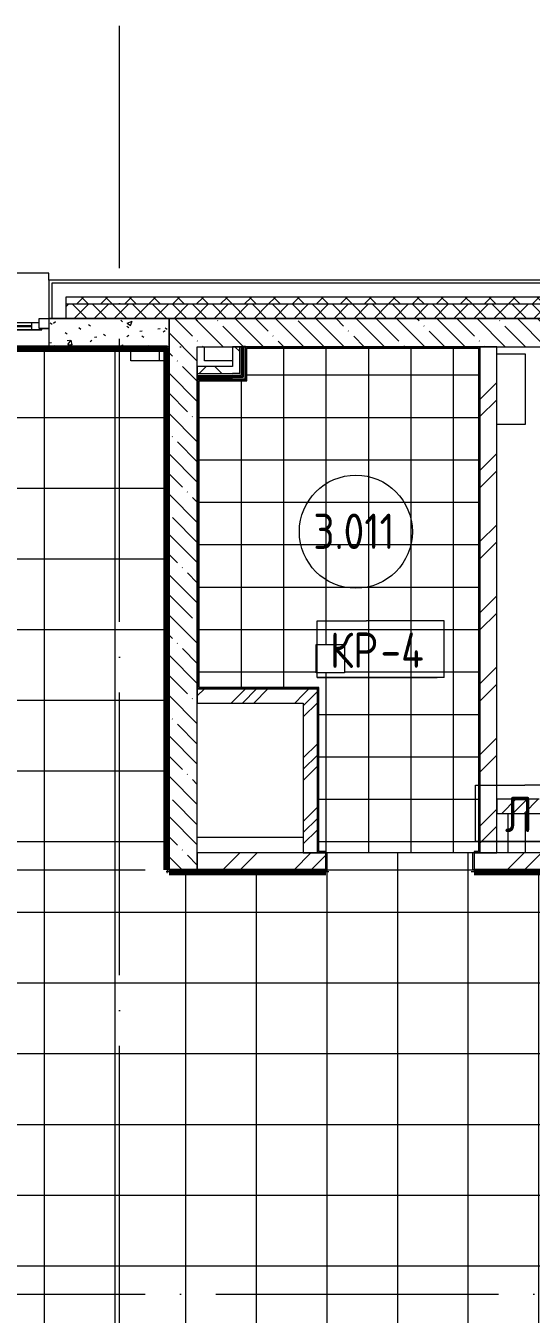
# Model space of a CAD drawing. Header units: millimetres. Extents: x 97 to 215964, y -4577 to 60645.
# Drawn here: x 71384 to 74961, y 51533 to 60645 of the extents above; entities that cross this region are included whole.
import ezdxf

# ---------------------------------------------------------------- set-up
doc = ezdxf.new("R2010")
doc.units = ezdxf.units.MM
doc.linetypes.add('ADSK_Линия сетки', pattern=[2500, 2000, -250, 0, -250])
for name, color, linetype, lineweight in [('A-AREA-____-IDEN', 2, 'Continuous', 20), ('A-FLOR-____-IDEN', 11, 'Continuous', 20), ('A-FLOR-____-OTLN', 192, 'Continuous', 9), ('A-FLOR-____-PATT', 8, 'Continuous', 9), ('A-GLAZ-____-MCUT', 151, 'Continuous', 9), ('A-GLAZ-____-OTLN', 151, 'Continuous', 9), ('A-WALL-____-MCUT', 113, 'Continuous', 9), ('A-WALL-____-PATT', 111, 'Continuous', 9), ('A-WALL-FNSH-MCUT', 113, 'Continuous', 9), ('I-WALL-____-OTLN', 2, 'Continuous', 9), ('S-COLS-____-MCUT', 52, 'Continuous', 9), ('S-COLS-____-OTLN', 52, 'Continuous', 9), ('S-GRID-____-OTLN', 1, 'Continuous', 9)]:
    doc.layers.add(name, color=color, linetype=linetype, lineweight=lineweight)
doc.styles.add('GOST Common', font='GOST_Common.ttf', dxfattribs={"width": 0.9, "height": 250})
pattern_1 = [(45, (0, 0), (-224.5064, 224.5064), []), (45, (79.38, 0), (0, 449.0128), []), (45, (-79.38, 0), (0, 449.0128), [])]
pattern_2 = [(45, (0, 0), (-251.4472, 251.4472), []), (45, (0, 381), (-251.4472, 251.4472), [])]
pattern_3 = [(135, (0, 0), (-142.5612, -142.5612), []), (135, (142.56, 0), (-142.5612, -142.5612), [252.016, -50.403, 3.353, -47.05])]
pattern_4 = [(45, (0, 0), (-141.42136, 141.42136), []), (135, (0, 0), (-141.42136, -141.42136), [])]

# ---------------------------------------------------------------- blocks, each defined once
blk = doc.blocks.new('Окно_СКБ_2Ст1 - Окно_СКБ_2Ст_2800_ОК12-29019270-О_АИ_ПП_8_400_Целиком')
at = {"layer": 'A-GLAZ-____-MCUT', "color": 90}
for p, q in [((-1400, -195), (-1400, -125)), ((-1400, -125), (-1330, -125)), ((-1330, -125), (-1330, -195)), ((500, -195), (500, -125)), ((500, -125), (570, -125)), ((570, -125), (570, -195)), ((1330, -155), (570, -155)), ((570, -155), (570, -195)), ((620, -205), (620, -155)), ((1280, -205), (1280, -155)), ((1330, -195), (1330, -125)), ((1330, -125), (1400, -125)), ((1330, -195), (1330, -155)), ((1400, -125), (1400, -195)), ((-1330, -195), (-1400, -195)), ((570, -195), (500, -195)), ((570, -195), (550, -195)), ((550, -195), (550, -205)), ((550, -205), (1350, -205)), ((1350, -205), (550, -205)), ((1400, -195), (1330, -195)), ((1350, -195), (1330, -195)), ((1350, -205), (1350, -195))]:
    blk.add_line(p, q, dxfattribs=at)
at = {"layer": 'A-GLAZ-____-MCUT', "color": 10, "lineweight": 5}
for p, q in [((500, -155), (-1330, -155)), ((500, -165), (-1330, -165)), ((620, -175), (1280, -175)), ((1280, -185), (620, -185))]:
    blk.add_line(p, q, dxfattribs=at)
at = {"layer": 'A-GLAZ-____-OTLN', "color": 10, "lineweight": 5}
for p, q in [((-1400, -195), (550, -195)), ((1350, -195), (1400, -195))]:
    blk.add_line(p, q, dxfattribs=at)
blk = doc.blocks.new('WNW_Отлив1 - Отлив_металлический 2-28596384-О_АИ_ПП_8_400_Целиком')
at = {"layer": 'A-GLAZ-____-OTLN', "color": 10, "lineweight": 5}
for p, q in [((1400, 320), (-1400, 320)), ((-1400, 320), (-1400, 270)), ((1400, 270), (1400, 320))]:
    blk.add_line(p, q, dxfattribs=at)
blk = doc.blocks.new('0083_СОШ675_АР_R22_rvt-1-О_АИ_ПП_8_400_Целиком')
at = {"layer": 'A-WALL-____-PATT', "lineweight": 5}
h = blk.add_hatch(dxfattribs=at)
h.set_pattern_fill('FP_9', color=10, style=0, pattern_type=2)
h.set_pattern_definition([(135, (0, 0), (-84.85281, -84.85281), []), (225, (0, 0), (84.85281, -84.85281), [])])
h.paths.add_polyline_path([(69260, 58675), (69260, 58725), (63140.2, 58725), (63140.2, 58675), (68654.6, 58675)])
h.paths.add_polyline_path([(61700.2, 58675), (61700.2, 58725), (61290, 58725), (61290, 58675), (61422.4, 58675)])
h.paths.add_polyline_path([(60150, 58675), (60150, 58725), (52970.2, 58725), (52970.2, 58675), (59850.2, 58675)])
h.paths.add_polyline_path([(49930.2, 58675), (49930.2, 58725), (48670.2, 58725), (48670.2, 58675), (49788.2, 58675)])
h.paths.add_polyline_path([(51070.2, 58675), (51480.2, 58675), (51480.2, 58725), (51070.2, 58725)])
h.paths.add_polyline_path([(44320.2, 58675), (45630.2, 58675), (45630.2, 58725), (44320.2, 58725)])
h.paths.add_polyline_path([(41280.2, 58675), (41280.2, 58725), (39970.2, 58725), (39970.2, 58675), (40983.8, 58675)])
h.paths.add_polyline_path([(36930, 58675), (36930, 58725), (35620.2, 58725), (35620.2, 58675), (36581.7, 58675)])
h.paths.add_polyline_path([(38468.3, 58675), (38480.2, 58675), (38480.2, 58725), (38070, 58725), (38070, 58675)])
h.paths.add_polyline_path([(32179.5, 58675), (32580.2, 58675), (32580.2, 58725), (31270, 58725), (31270, 58675), (31550.6, 58675)])
h.paths.add_polyline_path([(28230, 58675), (28230, 58725), (24015, 58725), (24015, 58675), (27148.5, 58675)])
h.paths.add_polyline_path([(22025, 58675), (22525, 58675), (22525, 58725), (22025, 58725)])
h.paths.add_polyline_path([(20885, 58675), (20885, 58725), (12870, 58725), (12870, 58675), (20859.7, 58675)])
h.paths.add_polyline_path([(9539.8, 58675), (9830, 58675), (9830, 58725), (8870, 58725), (8870, 58675), (8911, 58675)])
h.paths.add_polyline_path([(7430, 58675), (7430, 58725), (-350, 58725), (-350, 58675), (7024.3, 58675)])
h = blk.add_hatch(dxfattribs=at)
h.set_pattern_fill('FP_16', color=10, style=0, pattern_type=2)
h.set_pattern_definition([(45, (0, 0), (-70.71068, 70.71068), []), (135, (0, 0), (-70.71068, -70.71068), [])])
h.paths.add_polyline_path([(69260, 58575), (69260, 58675), (63140.2, 58675), (63140.2, 58575), (69050, 58575)])
h.paths.add_polyline_path([(61290, 58575), (61700.2, 58575), (61700.2, 58675), (61290, 58675)])
h.paths.add_polyline_path([(59250, 58575), (60150, 58575), (60150, 58675), (52970.2, 58675), (52970.2, 58575), (58850, 58575)])
h.paths.add_polyline_path([(51480.2, 58575), (51480.2, 58675), (51070.2, 58675), (51070.2, 58575)])
h.paths.add_polyline_path([(49650, 58575), (49650, 58575), (49930.2, 58575), (49930.2, 58675), (48670.2, 58675), (48670.2, 58575), (49159.3, 58575)])
h.paths.add_polyline_path([(45350, 58575), (45350, 58575), (45630.2, 58575), (45630.2, 58675), (44320.2, 58675), (44320.2, 58575), (44757.1, 58575)])
h.paths.add_polyline_path([(41250, 58575), (41280.2, 58575), (41280.2, 58675), (39970.2, 58675), (39970.2, 58575), (40983.8, 58575)])
h.paths.add_polyline_path([(38468.3, 58575), (38480.2, 58575), (38480.2, 58675), (38070, 58675), (38070, 58575)])
h.paths.add_polyline_path([(36930, 58575), (36930, 58675), (35620.2, 58675), (35620.2, 58575), (36581.7, 58575)])
h.paths.add_polyline_path([(31725, 58575), (32580.2, 58575), (32580.2, 58675), (31270, 58675), (31270, 58575), (31550.6, 58575)])
h.paths.add_polyline_path([(27075, 58575), (28230, 58575), (28230, 58675), (24015, 58675), (24015, 58575), (25890.7, 58575)])
h.paths.add_polyline_path([(22525, 58575), (22525, 58675), (22025, 58675), (22025, 58575), (22431.9, 58575)])
h.paths.add_polyline_path([(20859.7, 58575), (20885, 58575), (20885, 58675), (12870, 58675), (12870, 58575), (19601.9, 58575)])
h.paths.add_polyline_path([(8870, 58575), (9830, 58575), (9830, 58675), (8870, 58675)])
h.paths.add_polyline_path([(7024.3, 58575), (7430, 58575), (7430, 58675), (-300, 58675), (-300, 58575), (4508.8, 58575)])
h = blk.add_hatch(dxfattribs=at)
h.set_pattern_fill('FP_69', color=10, style=0, pattern_type=2)
h.set_pattern_definition([(50, (0, 0), (364.368, -31.8783), [38.1, -419.1]), (355, (0, 0), (-70.4859, 382.1133), [30.48, -335.28]), (100.451, (30.36, -2.66), (293.885, 350.2334), [32.38, -356.18]), (46.184, (0, 101.6), (542.1585, -84.0858), [57.15, -628.65]), (96.636, (45.2, 94.6), (474.805, 494.8554), [48.57, -534.27]), (351.184, (0, 101.6), (474.81, 494.85), [45.72, -502.92]), (21, (50.8, 76.2), (303.2285, -204.5305), [38.1, -419.1]), (326, (50.8, 76.2), (123.604, 368.376), [30.48, -335.28]), (71.451, (76.07, 59.16), (426.8341, 163.8427), [32.38, -356.18]), (37.5, (0, 0), (6.17665, 169.11015), [16.764, -314.452, 16.764, -323.596, -336.55]), (37.5, (0, 0), (6.17665, 169.11015), [-671.576, 16.764, -319.786]), (7.5, (0, 0), (133.6389, 200.3615), [16.764, -177.292, 16.764, -306.832, -128.27]), (7.5, (0, 0), (133.6389, 200.3615), [-517.652, 16.764, -111.506]), (327.5, (-113.28, 0), (271.18182, -11.45836), [16.764, -110.236, 16.764, -379.476, -525.78]), (327.5, (-113.28, 0), (271.18182, -11.45836), [-523.24, 16.764, -509.016]), (317.5, (-164.08, 0), (296.2585, 50.85285), [16.764, -148.336, 16.764, -246.38, -373.38]), (317.5, (-164.08, 0), (296.2585, 50.85285), [-428.244, 16.764, -356.616])])
h.paths.add_polyline_path([(13600, 58375), (13600, 58575), (12750, 58575), (12750, 58375), (13313.1, 58375)])
h.paths.add_polyline_path([(9539.8, 58375), (9950, 58375), (9950, 58575), (9100, 58575), (9100, 58375)])
h = blk.add_hatch(dxfattribs=at)
h.set_pattern_fill('FP_8', color=10, style=0, pattern_type=2)
h.set_pattern_definition(pattern_3)
h.paths.add_polyline_path([(13600, 54675), (13800, 54675), (13800, 58575), (13600, 58575), (13600, 54838.6)])
h = blk.add_hatch(dxfattribs=at)
h.set_pattern_fill('FP_8', color=10, style=0, pattern_type=2)
h.set_pattern_definition(pattern_3)
h.paths.add_polyline_path([(22117.4, 58375), (22645, 58375), (22645, 58575), (21905, 58575), (21905, 58375)])
h.paths.add_polyline_path([(21005, 58375), (21005, 58575), (13800, 58575), (13800, 58375), (20859.7, 58375)])
h = blk.add_hatch(dxfattribs=at)
h.set_pattern_fill('FP_17', color=252, style=0, pattern_type=2)
h.set_pattern_definition(pattern_4)
h.paths.add_polyline_path([(14099.9, 58185), (14099.9, 58375), (14049.9, 58375), (14049.9, 58185)])
h = blk.add_hatch(dxfattribs=at)
h.set_pattern_fill('FP_7', color=10, style=0, pattern_type=2)
h.set_pattern_definition(pattern_2)
h.paths.add_polyline_path([(15800, 54795), (15920, 54795), (15920, 58375), (15800, 58375), (15800, 54838.6)])
h = blk.add_hatch(dxfattribs=at)
h.set_pattern_fill('FP_17', color=252, style=0, pattern_type=2)
h.set_pattern_definition(pattern_4)
h.paths.add_polyline_path([(13800, 58185), (14049.9, 58185), (14049.9, 58235), (13800, 58235)])
h = blk.add_hatch(dxfattribs=at)
h.set_pattern_fill('FP_11', color=10, style=0, pattern_type=2)
h.set_pattern_definition(pattern_1)
h.paths.add_polyline_path([(14550, 55855), (14550, 55955), (13800, 55955), (13800, 55855)])
h = blk.add_hatch(dxfattribs=at)
h.set_pattern_fill('FP_11', color=10, style=0, pattern_type=2)
h.set_pattern_definition(pattern_1)
h.paths.add_polyline_path([(14570.9, 54795), (14650, 54795), (14650, 55950), (14645, 55950), (14645, 55955), (14550, 55955), (14550, 54795)])
h = blk.add_hatch(dxfattribs=at)
h.set_pattern_fill('FP_11', color=10, style=0, pattern_type=2)
h.set_pattern_definition(pattern_1)
h.paths.add_polyline_path([(20350, 55075), (21080, 55075), (21080, 55170), (21075, 55170), (21075, 55175), (18450, 55175), (18450, 55075), (19601.9, 55075)])
h.paths.add_polyline_path([(15920, 55075), (17950, 55075), (17950, 55175), (15920, 55175)])
h = blk.add_hatch(dxfattribs=at)
h.set_pattern_fill('FP_7', color=10, style=0, pattern_type=2)
h.set_pattern_definition(pattern_2)
h.paths.add_polyline_path([(22280, 54675), (22280, 54795), (17950, 54795), (17950, 54675), (22117.4, 54675)])
h.paths.add_polyline_path([(15760, 54675), (17550, 54675), (17550, 54795), (15760, 54795)])
h.paths.add_polyline_path([(13800, 54675), (14710, 54675), (14710, 54795), (13800, 54795)])
at = {"layer": 'A-FLOR-____-OTLN', "color": 90}
for p, q in [((13529.8, 58360), (13529.8, 58274.8)), ((13850, 58274.8), (13850, 58374.8)), ((13850, 58374.8), (14049.9, 58374.8)), ((15920, 58325), (16120, 58325)), ((16120, 58325), (16120, 57825)), ((14049.9, 58274.8), (13850, 58274.8)), ((16120, 57825), (15920, 57825)), ((16000, 54795), (16000, 55074.9)), ((16000, 55074.9), (16120, 55074.9)), ((16120, 55074.9), (16120, 54795)), ((14550, 54905), (13800, 54905))]:
    blk.add_line(p, q, dxfattribs=at)
at = {"layer": 'A-WALL-____-MCUT', "color": 10, "lineweight": 5}
for p, q in [((12770, 58825), (12770, 58575)), ((20985, 58825), (12770, 58825)), ((12870, 58725), (12870, 58675)), ((20885, 58725), (12870, 58725)), ((12870, 58675), (12870, 58575)), ((20885, 58675), (12870, 58675)), ((14112.4, 58172.5), (14112.4, 58375)), ((13800, 58172.5), (14049.9, 58172.5)), ((14099.9, 58172.5), (14049.9, 58172.5)), ((14112.4, 58172.5), (14099.9, 58172.5))]:
    blk.add_line(p, q, dxfattribs=at)
at = {"layer": 'A-WALL-____-MCUT', "color": 50, "lineweight": 13}
for p, q in [((12750, 58575), (12770, 58575)), ((12750, 58575), (12750, 58375)), ((12770, 58575), (12750, 58575)), ((12770, 58575), (12870, 58575)), ((12870, 58575), (12770, 58575)), ((12870, 58575), (13600, 58575)), ((13600, 58575), (12870, 58575)), ((13600, 58575), (13600, 54675)), ((13800, 58575), (13600, 58575)), ((13600, 58375), (13600, 58575)), ((13800, 58575), (20885, 58575)), ((20885, 58575), (13800, 58575)), ((12750, 58375), (13600, 58375)), ((13800, 58375), (21005, 58375)), ((13800, 54675), (13800, 58375)), ((14049.9, 58375), (14049.9, 58235)), ((14099.9, 58375), (14049.9, 58375)), ((14099.9, 58185), (14099.9, 58375)), ((15800, 58375), (15800, 54795)), ((15920, 58375), (15800, 58375)), ((15920, 54795), (15920, 58375)), ((14049.9, 58235), (13800, 58235)), ((13800, 58235), (13800, 58185)), ((13800, 58185), (14049.9, 58185)), ((14099.9, 58185), (14049.9, 58185)), ((14550, 55955), (13800, 55955)), ((13800, 55955), (13800, 55855)), ((14645, 55955), (14550, 55955)), ((14650, 54795), (14650, 55950)), ((13800, 55855), (14550, 55855)), ((14550, 55855), (14550, 54795)), ((16220, 55175), (15920, 55175)), ((15920, 55175), (15920, 55075)), ((15920, 55075), (17950, 55075)), ((14710, 54795), (13800, 54795)), ((13800, 54795), (13800, 54675)), ((14550, 54795), (14650, 54795)), ((14710, 54675), (14710, 54795)), ((17550, 54795), (15760, 54795)), ((15760, 54795), (15760, 54675)), ((15800, 54795), (15920, 54795)), ((13600, 54675), (13800, 54675)), ((13800, 54675), (14710, 54675)), ((15760, 54675), (17550, 54675))]:
    blk.add_line(p, q, dxfattribs=at)
at = {"layer": 'A-WALL-____-MCUT', "color": 90}
blk.add_line((13600, 58575), (13800, 58575), dxfattribs=at)
at = {"layer": 'A-WALL-____-MCUT', "color": 130, "lineweight": 25}
for p, q in [((14139.9, 58375), (14124.9, 58375)), ((14124.9, 58160), (14124.9, 58375)), ((14139.9, 58150), (14139.9, 58375)), ((13800, 58160), (13800, 58145)), ((13800, 58160), (14049.9, 58160)), ((13800, 58145), (14049.9, 58145)), ((14112.4, 58160), (14049.9, 58160)), ((14049.9, 58145), (14099.9, 58145)), ((14099.9, 58145), (14112.4, 58145)), ((14124.9, 58160), (14112.4, 58160)), ((14112.4, 58145), (14124.9, 58145)), ((14124.9, 58145), (14134.9, 58145))]:
    blk.add_line(p, q, dxfattribs=at)
at = {"layer": 'A-WALL-FNSH-MCUT', "color": 90}
for p, q in [((21005, 58845), (12750, 58845)), ((12750, 58845), (12750, 58575)), ((14112.4, 58375), (14099.9, 58375)), ((14124.9, 58375), (14112.4, 58375)), ((13800, 58185), (13800, 58172.5)), ((13800, 58172.5), (13800, 58160))]:
    blk.add_line(p, q, dxfattribs=at)
at = {"layer": 'I-WALL-____-OTLN', "color": 90}
blk.add_line((12750, 58375), (9950, 58375), dxfattribs=at)
at = {"layer": 'A-GLAZ-____-OTLN', "color": 90, "lineweight": 9}
for name, p in [('WNW_Отлив1 - Отлив_металлический 2-28596384-О_АИ_ПП_8_400_Целиком', (11350, 58575)), ('Окно_СКБ_2Ст1 - Окно_СКБ_2Ст_2800_ОК12-29019270-О_АИ_ПП_8_400_Целиком', (11350, 58700))]:
    blk.add_blockref(name, p, dxfattribs=at)
blk = doc.blocks.new('BSC_Колонна _Прямоугольная - ПР-1_Профиль торцевой для плитки-3497357-О_АИ_ПП_8_400_Целиком')
at = {"layer": 'S-COLS-____-MCUT'}
for p, q in [((5, 5), (-5, 5)), ((-5, 5), (-5, -5)), ((5, -5), (5, 5)), ((-5, -5), (5, -5))]:
    blk.add_line(p, q, dxfattribs=at)
blk = doc.blocks.new('ADSK_Марка_Перекрытие - Типоразмер_ADSK_Марка-158127-О_АИ_ПП_8_400_Целиком')
at = {"layer": 'A-FLOR-____-IDEN'}
for p, q in [((-4.5, 4), (-1, 4)), ((-4.5, 0), (-4.5, 4)), ((4.5, 4), (-1, 4)), ((4.5, 0), (4.5, 4)), ((4.5, 0), (-4.5, 0)), ((-4.5, 0), (4, 0))]:
    blk.add_line(p, q, dxfattribs=at)
blk = doc.blocks.new('ADSK_Марка_Помещение_ОдноЗначение - Номер-159740-О_АИ_ПП_8_400_Целиком')
at = {"layer": 'A-AREA-____-IDEN'}
blk.add_circle((0, 0), 4, dxfattribs=at)

msp = doc.modelspace()

# ---------------------------------------------------------------- hatches: boundary and pattern name
at = {"layer": 'A-FLOR-____-PATT'}
h = msp.add_hatch(dxfattribs=at)
h.set_pattern_fill('FP_198', color=256, style=0, pattern_type=2)
h.set_pattern_definition([(0, (75015.37, 54875), (0, 500), []), (90, (75015.37, 54875), (-500, 3e-14), [])])
h.paths.add_polyline_path([(67497.865903, 54675.000586), (67497.865903, 54874.998278), (65857.887824, 54874.997327), (65857.887824, 54675)])
h.paths.add_polyline_path([(58997.877039, 51374.999414), (61497.865903, 51374.999414), (61497.865903, 51390), (73547.909746, 51390), (73547.909746, 51375), (76047.909746, 51374.999414), (76047.909746, 51390), (76847.887824, 51390), (76847.887824, 51375), (79347.887824, 51374.999414), (79347.887824, 51390), (85947.887824, 51390), (85947.887824, 51375), (88447.887824, 51375), (88447.887824, 51390), (91217.865903, 51390), (91217.865903, 51674.999707), (91232.865903, 51674.999707), (91232.865903, 54374.999707), (91217.865903, 54374.999707), (91217.865903, 54660.000586), (87567.865903, 54660.267855), (87567.865903, 54675.000586), (87572.865903, 54675.000586), (87572.727233, 54875), (86072.887824, 54875), (86072.865903, 54675), (86067.865903, 54675), (86067.865903, 54660.000586), (83722.865903, 54660.000586), (83722.865903, 54665.000586), (83712.865903, 54665.000586), (83712.865903, 54675.000586), (83707.865903, 54675), (83707.865903, 57260), (82952.865903, 57260), (82952.865903, 57265), (82942.865903, 57265), (82942.865903, 57274.999414), (82937.865903, 57274.999414), (82937.865903, 58360), (81472.865903, 58360), (81472.865903, 58199.999414), (81454.865903, 58199.999414), (81454.865903, 58160.000586), (81449.865903, 58160.000586), (81449.865903, 58150.000586), (81439.865903, 58150.000586), (81439.865903, 58145.000586), (81212.865903, 58145.000586), (81212.865903, 58064.999414), (81197.887824, 58064.999414), (81197.887824, 57014.999414), (81212.865903, 57014.999414), (81212.865903, 54675), (81207.865903, 54675), (81207.865903, 54665.000586), (81197.865903, 54665.000586), (81196.736835, 54660.000586), (77670.156824, 54660.000586), (77670.156824, 54655.000586), (77168.506824, 54655.000586), (77168.506824, 54660.000586), (74557.887824, 54660.000586), (74557.887824, 54675), (74547.903648, 54675), (74547.903648, 54795), (73507.887824, 54793.858951), (73507.887824, 54660.000586), (72397.903648, 54660.000586), (72397.347315, 54665.000586), (72387.903648, 54665.000586), (72387.903648, 54675), (72382.903648, 54675), (72382.903648, 58274.820414), (72127.634255, 58274.820414), (72127.634255, 58360.000586), (68167.882899, 58360.000586), (68167.882899, 58274.820414), (67912.865903, 58274.820414), (67912.865903, 54675), (67907.865903, 54675), (67907.865903, 54665.000586), (67897.865903, 54665.000586), (67897.865903, 54660.000586), (67497.887824, 54660.000586), (67497.861097, 54675.000586), (65857.887824, 54675), (65857.887824, 54660.000586), (58897.865903, 54660.000586), (58897.865903, 54389.998828), (58812.865903, 54389.998828), (58812.865903, 51625.272332), (58897.865903, 51625.272332), (58897.865903, 51390), (58997.865903, 51390), (58997.865903, 51375)])
h.paths.add_polyline_path([(63827.596882, 51374.999414), (63827.593201, 51375), (63707.596601, 51375)])
h = msp.add_hatch(dxfattribs=at)
h.set_pattern_fill('FP_172', color=256, style=0, pattern_type=2)
h.set_pattern_definition([(0, (73510.4, 56675), (0, 300), []), (90, (73510.4, 56675), (-300, 2e-14), [])])
h.paths.add_polyline_path([(74557.887824, 54795), (74557.887824, 54805.000586), (74587.843981, 54805.000586), (74587.843981, 58365.000006), (72947.772126, 58365.000006), (72947.772126, 58135.000586), (72607.903648, 58135.000586), (72607.903648, 55965.000586), (73457.903648, 55965.000586), (73457.903648, 54805.000586), (73507.887824, 54805.000586), (73507.890754, 54795)])
h.paths.add_polyline_path([(74597.843981, 54795.000586), (74597.887443, 54795.000586), (74597.843981, 54795.058275)])
h.paths.add_polyline_path([(73447.887825, 56069.865435), (73438.735082, 56069.865435), (73438.735082, 56269.865435), (73638.735082, 56269.865435), (73638.735082, 56069.865435), (73447.903648, 56069.865435)])
at = {"layer": 'A-WALL-____-PATT'}
h = msp.add_hatch(color=7, dxfattribs=at)
h.paths.add_polyline_path([(72387.903648, 58365.000586), (72397.903648, 58365.000586), (72397.903648, 58375.000586), (71547.865903, 58375.000586), (71547.865903, 58365.000586), (72111.014344, 58365.000586)])
h.paths.add_polyline_path([(68337.734748, 58365.000586), (68747.865903, 58365.000586), (68747.865903, 58375.000586), (67897.865903, 58375.000586), (67897.865903, 58365.000586), (67907.865903, 58365.000586)])
for points in [[(72387.903648, 54675.000586), (72397.903648, 54675.000586), (72397.903648, 58365.000586), (72387.903648, 58365.000586), (72387.903648, 54838.611208)], [(74587.843981, 58365.000006), (74587.843981, 58375.000006), (72937.772126, 58375.000006), (72937.772126, 58365.000006), (73368.77421, 58365.000006)], [(72942.772126, 58145.000586), (72947.772126, 58145.000586), (72947.772126, 58365.000006), (72937.772126, 58365.000006), (72937.772126, 58150.000586), (72942.772126, 58150.000586)], [(74597.843981, 54795.000586), (74597.843981, 58375.000006), (74587.843981, 58375.000006), (74587.843981, 54795.000586)], [(72597.903648, 55965.000586), (72607.903648, 55965.000586), (72607.903648, 58145.000586), (72597.903648, 58145.000586), (72597.903648, 56792.672901)], [(72607.903648, 58135.000586), (72947.772126, 58135.000586), (72947.772126, 58145.000586), (72942.772126, 58145.000586), (72942.772126, 58140.000586), (72932.772126, 58140.000586), (72932.772126, 58145.000586), (72607.903648, 58145.000586)], [(73452.903648, 55955.000586), (73457.903648, 55955.000586), (73457.903648, 55965.000586), (72597.903648, 55965.000586), (72597.903648, 55955.000586), (73442.903648, 55955.06011), (73442.903648, 55960.000586), (73452.903648, 55960.000586)], [(73447.903648, 54805.000586), (73457.903648, 54805.000586), (73457.903648, 55955.000586), (73452.903648, 55955.000586), (73452.903648, 55950.000586), (73447.903648, 55950.000586), (73447.903648, 54838.611208)]]:
    msp.add_hatch(color=7, dxfattribs=at).paths.add_polyline_path(points)
h = msp.add_hatch(color=7, dxfattribs=at)
h.paths.add_polyline_path([(73447.903648, 54795.000586), (73507.887824, 54795.000586), (73507.887824, 54805.000586), (73447.903648, 54805.000586)])
h.paths.add_polyline_path([(74557.887824, 54795.000586), (74587.843981, 54795.000586), (74587.843981, 54805.000586), (74557.887824, 54805.000586)])
h = msp.add_hatch(color=7, dxfattribs=at)
h.paths.add_polyline_path([(80915.333402, 54665.000586), (81207.865903, 54665.000586), (81207.865903, 54675.000586), (74557.887824, 54675.000586), (74557.887824, 54665.000586), (77163.506824, 54665.000586), (77163.506824, 54670.000586), (77173.506824, 54668.939784), (77173.506824, 54665.000586), (77665.156824, 54665.000586), (77665.156824, 54670.000586), (77675.156824, 54669.695284), (77675.156824, 54665.000586), (78399.813672, 54665.000586)])
h.paths.add_polyline_path([(72387.903648, 54665.000586), (73507.887824, 54665.000586), (73507.887824, 54675.000586), (72387.903648, 54675.000586)])

# ---------------------------------------------------------------- linework, layer by layer
at = {"layer": 'A-FLOR-____-OTLN'}
for p, q in [((72127.634255, 58274.820414), (72127.634255, 58360.000586)), ((72382.903648, 58274.820414), (72127.634255, 58274.820414)), ((73438.735082, 56069.865435), (73438.735082, 56269.865435)), ((73438.735082, 56269.865435), (73638.735082, 56269.865435)), ((73638.735082, 56269.865435), (73638.735082, 56069.865435)), ((73638.735082, 56069.865435), (73438.735082, 56069.865435)), ((74557.887824, 54795), (73507.887824, 54795)), ((74547.903648, 54675), (74547.903648, 54795)), ((74557.887824, 54675), (74547.903648, 54675))]:
    msp.add_line(p, q, dxfattribs=at)
at = {"layer": 'A-WALL-____-MCUT', "color": 7}
for p, q in [((72397.903648, 58375.000586), (71547.865903, 58375.000586)), ((71547.865903, 58375.000586), (71547.865903, 58365.000586)), ((71547.865903, 58365.000586), (72387.903648, 58365.000586)), ((72387.903648, 58365.000586), (72387.903648, 54665.000586)), ((72397.903648, 54675.000586), (72397.903648, 58375.000586)), ((72937.772126, 58375.000006), (72937.772126, 58150.000586)), ((74597.843981, 58375.000006), (72937.772126, 58375.000006)), ((72947.772126, 58135.000586), (72947.772126, 58365.000006)), ((72947.772126, 58365.000006), (74587.843981, 58365.000006)), ((74587.843981, 58365.000006), (74587.843981, 54805.000586)), ((74597.843981, 54795.000586), (74597.843981, 58375.000006)), ((72597.903648, 58145.000586), (72597.903648, 55955.000586)), ((72932.772126, 58145.000586), (72597.903648, 58145.000586)), ((72607.903648, 55965.000586), (72607.903648, 58135.000586)), ((72607.903648, 58135.000586), (72947.772126, 58135.000586)), ((72597.903648, 55955.000586), (73442.903648, 55955.000586)), ((73457.903648, 55965.000586), (72607.903648, 55965.000586)), ((73457.903648, 54805.000586), (73457.903648, 55965.000586)), ((73447.903648, 55950.000586), (73447.903648, 54795.000586)), ((73447.903648, 54795.000586), (73507.887824, 54795.000586)), ((73507.887824, 54805.000586), (73457.903648, 54805.000586)), ((73507.887824, 54795.000586), (73507.887824, 54805.000586)), ((74587.843981, 54805.000586), (74557.887824, 54805.000586)), ((74557.887824, 54805.000586), (74557.887824, 54795.000586)), ((74557.887824, 54795.000586), (74597.843981, 54795.000586)), ((73507.887824, 54675.000586), (72397.903648, 54675.000586)), ((73507.887824, 54665.000586), (73507.887824, 54675.000586)), ((81197.865903, 54675.000586), (74557.887824, 54675.000586)), ((74557.887824, 54675.000586), (74557.887824, 54665.000586)), ((72387.903648, 54665.000586), (73507.887824, 54665.000586)), ((74557.887824, 54665.000586), (77163.506824, 54665.000586))]:
    msp.add_line(p, q, dxfattribs=at)
at = {"layer": 'I-WALL-____-OTLN', "color": 5, "lineweight": 90}
for p, q in [((72387.903648, 58360.000586), (67912.865903, 58360.000586)), ((72382.903648, 54675.000586), (72382.903648, 58365.000586)), ((72382.903648, 54675.000586), (72387.903648, 54675.000586)), ((72397.903648, 54665.000586), (72397.903648, 54660.000586)), ((73507.887824, 54660.000586), (72397.903648, 54660.000586)), ((73507.887824, 54660.000586), (73507.887824, 54665.000586)), ((74557.887824, 54665.000586), (74557.887824, 54660.000586)), ((77163.506824, 54660.000586), (74557.887824, 54660.000586))]:
    msp.add_line(p, q, dxfattribs=at)
at = {"layer": 'I-WALL-____-OTLN'}
for p, q in [((68747.865903, 58375.000586), (71547.865903, 58375.000586)), ((71547.865903, 58365.000586), (68747.865903, 58365.000586))]:
    msp.add_line(p, q, dxfattribs=at)
at = {"layer": 'S-GRID-____-OTLN', "linetype": 'ADSK_Линия сетки'}
for p, q in [((72047.887824, -3572.657751), (72047.887824, 60644.999414)), ((55228.336609, 58375.000586), (213876.441901, 58375.000586)), ((55228.336609, 54675.000586), (215146.441901, 54675.000586)), ((55228.336609, 51675.000586), (215146.441901, 51675.000586))]:
    msp.add_line(p, q, dxfattribs=at)

# ---------------------------------------------------------------- block references
at = {"color": 250, "lineweight": 5}
msp.add_blockref('0083_СОШ675_АР_R22_rvt-1-О_АИ_ПП_8_400_Целиком', (58797.887824, 0), dxfattribs=at)
at = {"layer": 'A-AREA-____-IDEN', "xscale": 99.99999999999993, "yscale": 99.99999999999993, "zscale": 99.99999999999993}
msp.add_blockref('ADSK_Марка_Помещение_ОдноЗначение - Номер-159740-О_АИ_ПП_8_400_Целиком', (73720.037716, 57066.898599), dxfattribs=at)
at = {"layer": 'A-FLOR-____-IDEN', "xscale": 99.99999999999993, "yscale": 99.99999999999993, "zscale": 99.99999999999993}
for p in [(73895.27401, 56036.013898), (75015.365903, 54874.999414)]:
    msp.add_blockref('ADSK_Марка_Перекрытие - Типоразмер_ADSK_Марка-158127-О_АИ_ПП_8_400_Целиком', p, dxfattribs=at)
at = {"layer": 'S-COLS-____-OTLN'}
for p in [(72937.772126, 58145.000586), (73447.903648, 55955.000586)]:
    msp.add_blockref('BSC_Колонна _Прямоугольная - ПР-1_Профиль торцевой для плитки-3497357-О_АИ_ПП_8_400_Целиком', p, dxfattribs=at)

# ---------------------------------------------------------------- texts
at = {"layer": 'A-AREA-____-IDEN', "lineweight": 9, "insert": (73418.530458, 57194.62367), "char_height": 250, "width": 743.1643125, "attachment_point": 1, "style": 'GOST Common'}
msp.add_mtext('3.011', dxfattribs=at)
at = {"layer": 'A-FLOR-____-IDEN', "lineweight": 9, "char_height": 250, "attachment_point": 1, "style": 'GOST Common'}
for s, insert, width in [('КР', (73536.343164, 56353.851472), 432.91125), ('-4', (73893.530664, 56353.851472), 411.2656875), ('\\fGOST Common|b0|i0|c204|p34|;\\W.9;Л', (74775.685057, 55192.836988), 223.6708125)]:
    msp.add_mtext(s, dxfattribs=dict(at, insert=insert, width=width))

doc.saveas('drawing.dxf')
